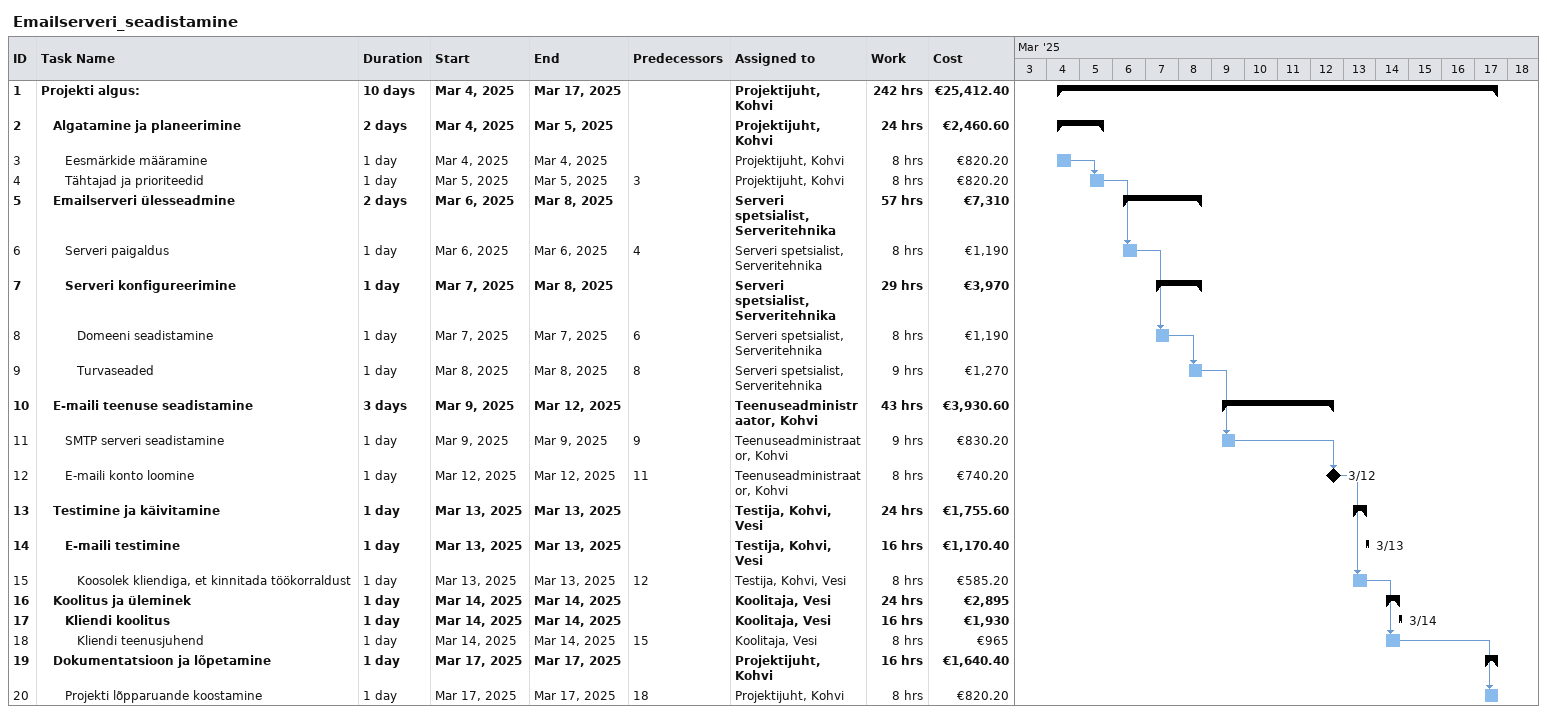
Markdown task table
Emailserveri_seadistamine

| ID | Level | Task | Duration | Start | Finish | Predecessors | Resources | Work (h) | Cost (€) |
|---|---|---|---|---|---|---|---|---|---|
| 1 | 1 | **Projekti algus:** | 10d | 2025-03-04 | 2025-03-17 |  | Projektijuht, Kohvi | 242 | 25412.40 |
| 2 | 2 | **Algatamine ja planeerimine** | 2d | 2025-03-04 | 2025-03-05 |  | Projektijuht, Kohvi | 24 | 2460.60 |
| 3 | 3 | Eesmärkide määramine | 1d | 2025-03-04 | 2025-03-04 |  | Projektijuht, Kohvi | 8 | 820.20 |
| 4 | 3 | Tähtajad ja prioriteedid | 1d | 2025-03-05 | 2025-03-05 | 3 | Projektijuht, Kohvi | 8 | 820.20 |
| 5 | 2 | **Emailserveri ülesseadmine** | 2d | 2025-03-06 | 2025-03-08 |  | Serveri spetsialist, Serveritehnika | 57 | 7310 |
| 6 | 3 | Serveri paigaldus | 1d | 2025-03-06 | 2025-03-06 | 4 | Serveri spetsialist, Serveritehnika | 8 | 1190 |
| 7 | 3 | **Serveri konfigureerimine** | 1d | 2025-03-07 | 2025-03-08 |  | Serveri spetsialist, Serveritehnika | 29 | 3970 |
| 8 | 4 | Domeeni seadistamine | 1d | 2025-03-07 | 2025-03-07 | 6 | Serveri spetsialist, Serveritehnika | 8 | 1190 |
| 9 | 4 | Turvaseaded | 1d | 2025-03-08 | 2025-03-08 | 8 | Serveri spetsialist, Serveritehnika | 9 | 1270 |
| 10 | 2 | **E-maili teenuse seadistamine** | 3d | 2025-03-09 | 2025-03-12 |  | Teenuseadministraator, Kohvi | 43 | 3930.60 |
| 11 | 3 | SMTP serveri seadistamine | 1d | 2025-03-09 | 2025-03-09 | 9 | Teenuseadministraator, Kohvi | 9 | 830.20 |
| 12 | 3 | E-maili konto loomine | 1d | 2025-03-12 | 2025-03-12 | 11 | Teenuseadministraator, Kohvi | 8 | 740.20 |
| 13 | 2 | **Testimine ja käivitamine** | 1d | 2025-03-13 | 2025-03-13 |  | Testija, Kohvi, Vesi | 24 | 1755.60 |
| 14 | 3 | **E-maili testimine** | 1d | 2025-03-13 | 2025-03-13 |  | Testija, Kohvi, Vesi | 16 | 1170.40 |
| 15 | 4 | Koosolek kliendiga, et kinnitada töökorraldust | 1d | 2025-03-13 | 2025-03-13 | 12 | Testija, Kohvi, Vesi | 8 | 585.20 |
| 16 | 2 | **Koolitus ja üleminek** | 1d | 2025-03-14 | 2025-03-14 |  | Koolitaja, Vesi | 24 | 2895 |
| 17 | 3 | **Kliendi koolitus** | 1d | 2025-03-14 | 2025-03-14 |  | Koolitaja, Vesi | 16 | 1930 |
| 18 | 4 | Kliendi teenusjuhend | 1d | 2025-03-14 | 2025-03-14 | 15 | Koolitaja, Vesi | 8 | 965 |
| 19 | 2 | **Dokumentatsioon ja lõpetamine** | 1d | 2025-03-17 | 2025-03-17 |  | Projektijuht, Kohvi | 16 | 1640.40 |
| 20 | 3 | Projekti lõpparuande koostamine | 1d | 2025-03-17 | 2025-03-17 | 18 | Projektijuht, Kohvi | 8 | 820.20 |
